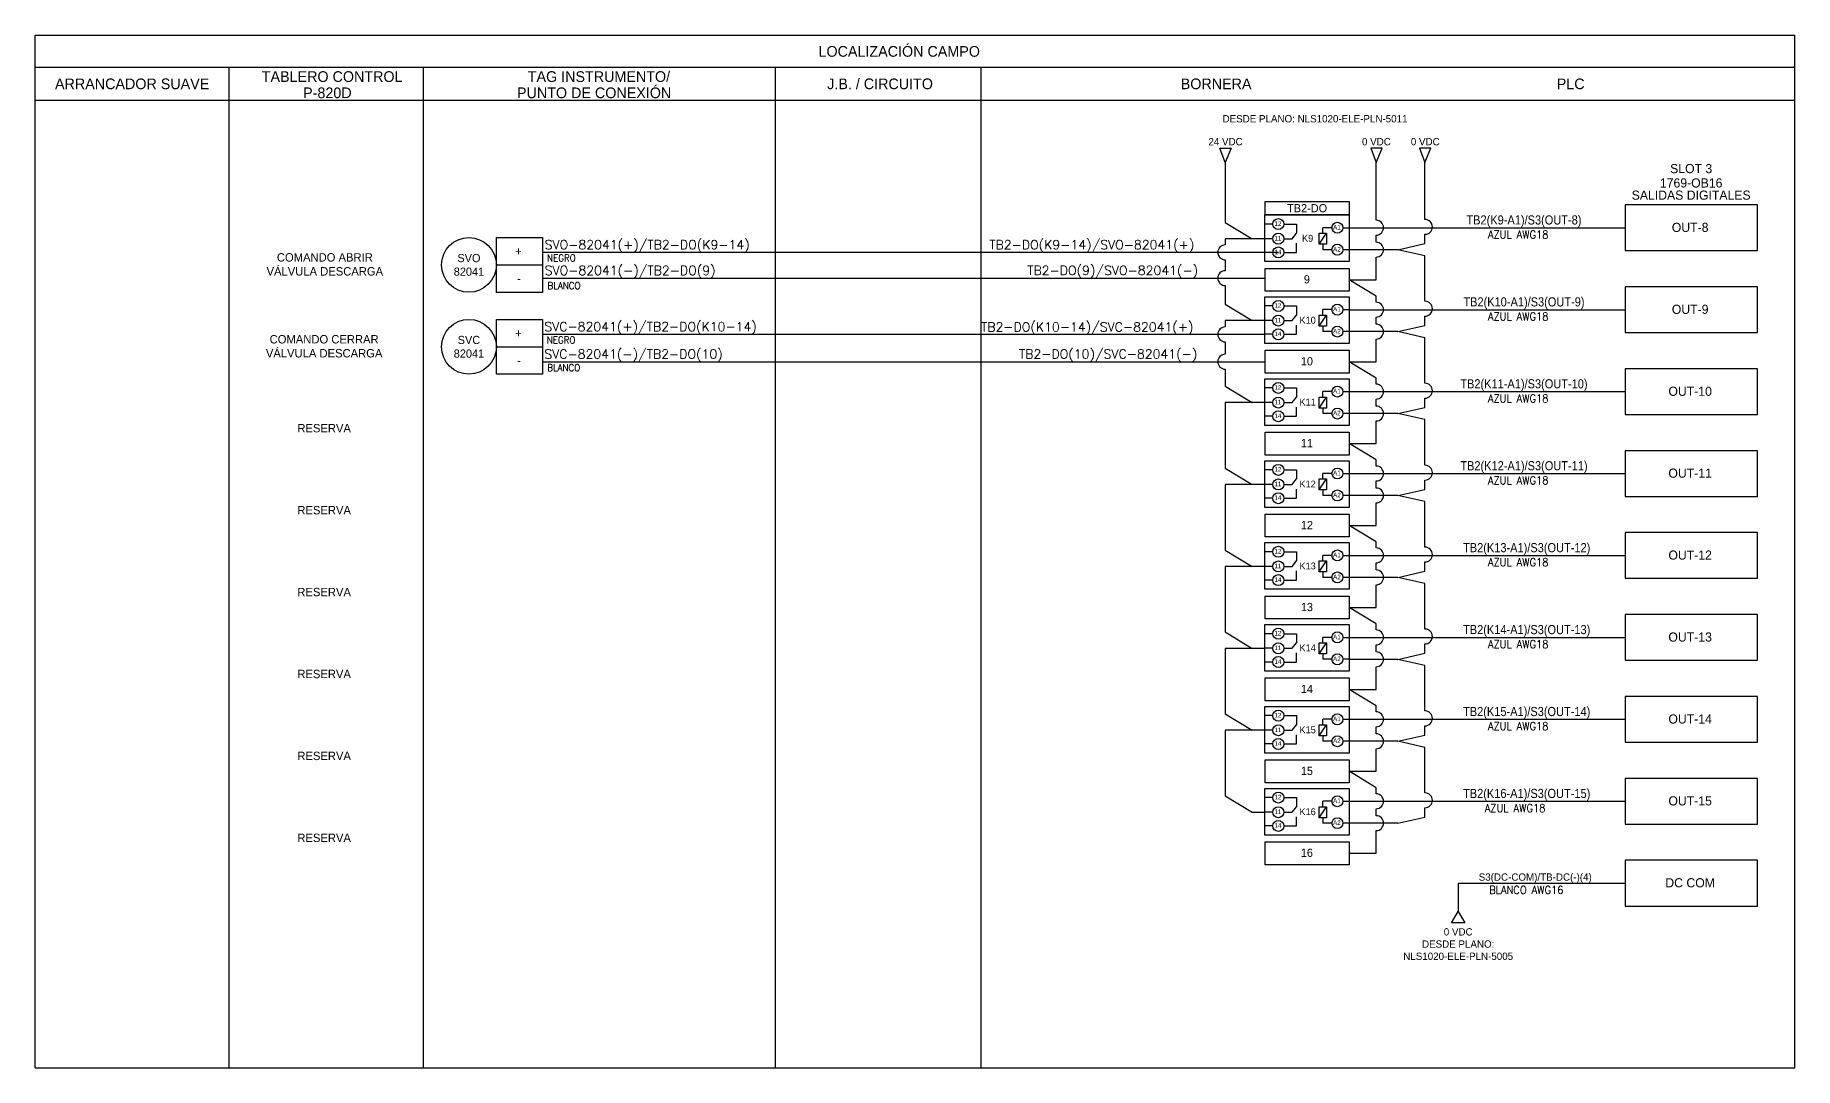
# Model space of a CAD drawing. Extents: x 4352 to 5089, y -353 to 153.
# Drawn here: x 4704.5 to 5089.3, y -352.7 to -126.9 of the extents above; entities that cross this region are included whole.
import ezdxf
from ezdxf.enums import TextEntityAlignment as Align

# ---------------------------------------------------------------- set-up
doc = ezdxf.new("R2010")
doc.units = 0
doc.header["$LTSCALE"] = 0.1
doc.header["$MEASUREMENT"] = 0
doc.layers.add('EL-componentes', color=7, linetype='Continuous', lineweight=20)
doc.layers.add('EL-titulos 3', color=7, linetype='Continuous', lineweight=20)
doc.styles.add('F1A', font='amir.shx')
doc.styles.add('ROMANS', font='romans.shx')

# ---------------------------------------------------------------- blocks, each defined once
blk = doc.blocks.new('RELÉ ELEC')
at = {"lineweight": 25}
for p, q in [((4978.89, 64.45), (4997.29, 64.45)), ((4983.01, 62.45), (4985.81, 62.45)), ((4985.81, 62.45), (4985.81, 60.45)), ((4991.52, 60.45), (4991.52, 61.65)), ((4993.52, 61.65), (4991.52, 61.65)), ((4983.01, 59.25), (4984.81, 59.25)), ((4984.81, 59.25), (4985.81, 60.45)), ((4985.81, 56.25), (4985.81, 58.25)), ((4990.72, 60.45), (4992.32, 60.45)), ((4990.72, 58.05), (4990.72, 60.45)), ((4990.72, 58.05), (4992.32, 60.45)), ((4992.32, 58.05), (4990.72, 58.05)), ((4991.52, 58.05), (4991.52, 56.85)), ((4992.32, 60.45), (4992.32, 58.05)), ((4983.01, 56.25), (4985.81, 56.25)), ((4993.52, 56.85), (4991.52, 56.85)), ((4997.29, 56.85), (4995.92, 56.85))]:
    blk.add_line(p, q, dxfattribs=at)
at = {"ltscale": 0.1}
for p, q in [((4980.61, 62.45), (4978.89, 62.45)), ((4995.92, 61.65), (4997.29, 61.65)), ((4980.61, 59.25), (4978.89, 59.25)), ((4980.61, 56.25), (4978.89, 56.25))]:
    blk.add_line(p, q, dxfattribs=at)
at = {"lineweight": 25}
blk.add_lwpolyline([(4997.29, 64.45), (4997.29, 54.25), (4978.89, 54.25), (4978.89, 64.45)], dxfattribs=at)
for centre in [(4981.81, 62.45), (4994.72, 61.65), (4981.81, 59.25), (4994.72, 56.85), (4981.81, 56.25)]:
    blk.add_circle(centre, 1.2, dxfattribs=at)
at = {"lineweight": 25, "style": 'F1A'}
for s, p in [('12', (4981.71, 62.55)), ('A1', (4994.62, 61.75)), ('11', (4981.71, 59.35)), ('14', (4981.71, 56.35)), ('A2', (4994.62, 56.95))]:
    blk.add_text(s, height=1, dxfattribs=at).set_placement(p, align=Align.MIDDLE_CENTER)

msp = doc.modelspace()

# ---------------------------------------------------------------- linework, layer by layer
at = {"lineweight": 25}
for p, q in [((4704.53, -126.91), (5089.26, -126.91)), ((4704.53, -352.75), (4704.53, -126.91)), ((5089.26, -352.75), (5089.26, -126.91)), ((5089.26, -134), (4704.53, -134)), ((4746.93, -352.75), (4746.93, -134)), ((4789.33, -134), (4789.33, -352.75)), ((4866.39, -352.75), (4866.39, -134)), ((4911.26, -134), (4911.26, -352.75)), ((4704.53, -141.1), (5089.26, -141.1)), ((4997.72, -167.39), (4997.72, -154.72)), ((5008.4, -167.2), (5008.4, -154.72)), ((4991.83, -169.02), (5052.2, -169.02)), ((4815.45, -171.16), (4815.45, -183.15)), ((4973.43, -171.42), (4964.73, -171.42)), ((4964.73, -171.42), (4964.73, -172.79)), ((4997.72, -172.19), (4997.72, -170.65)), ((4964.73, -176.05), (4964.73, -178.41)), ((5002.5, -173.82), (4991.83, -173.82)), ((4997.72, -180.4), (4997.72, -175.45)), ((4991.83, -180.4), (4997.72, -180.4)), ((4997.72, -183.98), (4991.83, -180.4)), ((4964.73, -181.66), (4964.73, -185.75)), ((4997.72, -185.31), (4997.72, -183.98)), ((4964.73, -185.75), (4970.63, -189.34)), ((4991.83, -186.94), (5052.2, -186.94)), ((4815.45, -189.07), (4815.45, -201.06)), ((5002.5, -191.74), (4991.83, -191.74)), ((4997.72, -190.11), (4997.72, -188.56)), ((4997.72, -198.31), (4997.72, -193.36)), ((4997.72, -201.9), (4991.83, -198.31)), ((4991.83, -198.31), (4997.72, -198.31)), ((4997.72, -203.23), (4997.72, -201.9)), ((4991.83, -204.85), (5052.2, -204.85)), ((4997.72, -208.03), (4997.72, -206.48)), ((5002.5, -209.65), (4991.83, -209.65)), ((4997.72, -216.23), (4997.72, -211.28)), ((4997.72, -219.81), (4991.83, -216.23)), ((4991.83, -216.23), (4997.72, -216.23)), ((4991.83, -222.77), (5052.2, -222.77)), ((4997.72, -221.14), (4997.72, -219.81)), ((4997.72, -225.94), (4997.72, -224.4)), ((5002.5, -227.57), (4991.83, -227.57)), ((4997.72, -234.15), (4997.72, -229.2)), ((4997.72, -237.73), (4991.83, -234.15)), ((4991.83, -234.15), (4997.72, -234.15)), ((4997.72, -239.06), (4997.72, -237.73)), ((4991.83, -240.69), (5052.2, -240.69)), ((4997.72, -243.86), (4997.72, -242.32)), ((5002.5, -245.49), (4991.83, -245.49)), ((4997.72, -252.07), (4997.72, -247.12)), ((4997.72, -255.65), (4991.83, -252.07)), ((4991.83, -252.07), (4997.72, -252.07)), ((4997.72, -256.98), (4997.72, -255.65)), ((4991.83, -258.61), (5052.2, -258.61)), ((4997.72, -261.78), (4997.72, -260.23)), ((5002.5, -263.41), (4991.83, -263.41)), ((4997.72, -269.98), (4997.72, -265.03)), ((4997.72, -273.57), (4991.83, -269.98)), ((4991.83, -269.98), (4997.72, -269.98)), ((4991.83, -276.52), (5052.2, -276.52)), ((4997.72, -274.9), (4997.72, -273.57)), ((4997.72, -279.7), (4997.72, -278.15)), ((5002.5, -281.32), (4991.83, -281.32)), ((4997.72, -287.9), (4997.72, -282.95)), ((4997.72, -291.48), (4991.83, -287.9)), ((4991.83, -287.9), (4997.72, -287.9)), ((4997.72, -292.81), (4997.72, -291.48)), ((4991.83, -294.44), (5052.2, -294.44)), ((4997.72, -297.61), (4997.72, -296.07)), ((5002.5, -299.24), (4991.83, -299.24)), ((4997.72, -305.82), (4997.72, -300.87)), ((4991.83, -305.82), (4997.72, -305.82)), ((5015.66, -312.36), (5052.2, -312.36)), ((4704.53, -352.75), (5089.26, -352.75))]:
    msp.add_line(p, q, dxfattribs=at)
at = {"lineweight": 25, "ltscale": 0.1}
for p, q in [((4976.23, -174.42), (4815.45, -174.42)), ((4815.45, -180.04), (4973.43, -180.04)), ((5015.66, -312.36), (5015.66, -318.53))]:
    msp.add_line(p, q, dxfattribs=at)
at = {"lineweight": 25, "ltscale": 100}
msp.add_lwpolyline([(4966.04, -151.64), (4964.73, -154.72), (4963.54, -151.64), (4966.04, -151.64)], dxfattribs=at)
at = {"lineweight": 25}
for points in [[(4997.72, -154.72), (4999.03, -151.64), (4996.53, -151.64)], [(5008.4, -154.72), (5009.71, -151.64), (5007.21, -151.64)], [(5081.07, -164.02), (5052.2, -164.02), (5052.2, -174.01), (5081.07, -174.01)], [(5081.07, -181.94), (5052.2, -181.94), (5052.2, -191.93), (5081.07, -191.93)], [(5081.07, -199.86), (5052.2, -199.86), (5052.2, -209.85), (5081.07, -209.85)], [(5081.07, -217.78), (5052.2, -217.78), (5052.2, -227.77), (5081.07, -227.77)], [(5081.07, -235.69), (5052.2, -235.69), (5052.2, -245.69), (5081.07, -245.69)], [(5081.07, -253.61), (5052.2, -253.61), (5052.2, -263.6), (5081.07, -263.6)], [(5081.07, -271.53), (5052.2, -271.53), (5052.2, -281.52), (5081.07, -281.52)], [(5081.07, -289.45), (5052.2, -289.45), (5052.2, -299.44), (5081.07, -299.44)], [(5081.07, -307.36), (5052.2, -307.36), (5052.2, -317.36), (5081.07, -317.36)]]:
    msp.add_lwpolyline(points, close=True, dxfattribs=at)
for points in [[(4964.73, -154.72), (4964.73, -167.84), (4970.63, -171.42)], [(4815.45, -183.15), (4805.37, -183.15), (4805.37, -171.16)], [(4805.37, -171.16), (4815.45, -171.16)], [(4805.37, -177.15), (4815.45, -177.15)], [(4815.45, -201.06), (4805.37, -201.06), (4805.37, -189.07)], [(4805.37, -189.07), (4815.45, -189.07)], [(4973.43, -189.34), (4964.73, -189.34), (4964.73, -190.71)], [(4805.37, -195.06), (4815.45, -195.06)], [(4964.73, -193.97), (4964.73, -196.7)], [(4964.73, -199.95), (4964.73, -203.67), (4970.63, -207.25)], [(4973.43, -207.25), (4964.73, -207.25), (4964.73, -221.59), (4970.63, -225.17)], [(4973.43, -225.17), (4964.73, -225.17), (4964.73, -239.51), (4970.63, -243.09)], [(4973.43, -243.09), (4964.73, -243.09), (4964.73, -257.43), (4970.63, -261.01)], [(4973.43, -261.01), (4964.73, -261.01), (4964.73, -275.34), (4970.63, -278.92)], [(4973.43, -278.92), (4964.73, -278.92), (4964.73, -293.26), (4970.63, -296.84), (4973.43, -296.84)]]:
    msp.add_lwpolyline(points, dxfattribs=at)
msp.add_lwpolyline([(5002.5, -299.24), (5008.4, -297.91), (5008.4, -295.87, 1), (5008.4, -292.62), (5008.4, -282.66), (5002.5, -281.32), (5008.4, -279.99), (5008.4, -277.96, 1), (5008.4, -274.7), (5008.4, -264.74), (5002.5, -263.41), (5008.4, -262.07), (5008.4, -260.04, 1), (5008.4, -256.78), (5008.4, -246.82), (5002.5, -245.49), (5008.4, -244.16), (5008.4, -242.12, 1), (5008.4, -238.87), (5008.4, -228.91), (5002.5, -227.57), (5008.4, -226.24), (5008.4, -224.2, 1), (5008.4, -220.95), (5008.4, -210.99), (5002.5, -209.65), (5008.4, -208.32), (5008.4, -206.29, 1), (5008.4, -203.03), (5008.4, -193.07), (5002.5, -191.74), (5008.4, -190.4), (5008.4, -188.37, 1), (5008.4, -185.11), (5008.4, -175.15), (5002.5, -173.82), (5008.4, -172.49), (5008.4, -170.45, 1), (5008.4, -167.2), (5008.4, -161.27)], format="xyb", dxfattribs=at)
at = {"ltscale": 0.1}
for points in [[(4973.43, -177.9), (4991.83, -177.9), (4991.83, -182.89), (4973.43, -182.89)], [(4973.43, -195.82), (4991.83, -195.82), (4991.83, -200.81), (4973.43, -200.81)], [(4973.43, -213.73), (4991.83, -213.73), (4991.83, -218.73), (4973.43, -218.73)], [(4973.43, -231.65), (4991.83, -231.65), (4991.83, -236.65), (4973.43, -236.65)], [(4973.43, -249.57), (4991.83, -249.57), (4991.83, -254.56), (4973.43, -254.56)], [(4973.43, -267.49), (4991.83, -267.49), (4991.83, -272.48), (4973.43, -272.48)], [(4973.43, -285.4), (4991.83, -285.4), (4991.83, -290.4), (4973.43, -290.4)], [(4973.43, -303.32), (4991.83, -303.32), (4991.83, -308.32), (4973.43, -308.32)]]:
    msp.add_lwpolyline(points, close=True, dxfattribs=at)
at = {"lineweight": 25, "ltscale": 0.1}
for points in [[(4815.45, -192.31), (4973.43, -192.31)], [(4815.45, -198.33), (4973.43, -198.31)]]:
    msp.add_lwpolyline(points, dxfattribs=at)
at = {"lineweight": 25}
for centre in [(4799.37, -177.15), (4799.37, -195.06)]:
    msp.add_circle(centre, 5.99, dxfattribs=at)
for centre, start, end in [((4997.72, -169.02), 270, 90), ((4964.73, -174.42), 90, 270), ((4997.72, -173.82), 270, 90), ((4964.73, -180.04), 90, 270), ((4997.72, -186.94), 270, 90), ((4964.73, -192.34), 90, 270), ((4997.72, -191.74), 270, 90), ((4964.73, -198.33), 90, 270), ((4997.72, -204.85), 270, 90), ((4997.72, -209.65), 270, 90), ((4997.72, -222.77), 270, 90), ((4997.72, -227.57), 270, 90), ((4997.72, -240.69), 270, 90), ((4997.72, -245.49), 270, 90), ((4997.72, -258.61), 270, 90), ((4997.72, -263.41), 270, 90), ((4997.72, -276.52), 270, 90), ((4997.72, -281.32), 270, 90), ((4997.72, -294.44), 270, 90), ((4997.72, -299.24), 270, 90)]:
    msp.add_arc(centre, 1.63, start, end, dxfattribs=at)
at = {"layer": 'EL-componentes', "lineweight": 25}
msp.add_lwpolyline([(4991.83, -163.26), (4991.83, -166.22), (4973.43, -166.22), (4973.43, -163.26)], close=True, dxfattribs=at)
at = {"layer": 'EL-titulos 3', "lineweight": 25}
msp.add_lwpolyline([(5015.66, -318.53), (5017.11, -321.04), (5014.21, -321.04)], close=True, dxfattribs=at)

# ---------------------------------------------------------------- block references
for p in [(-5.47, -230.67), (-5.47, -248.58), (-5.47, -266.5), (-5.47, -284.42), (-5.47, -302.34), (-5.47, -320.25), (-5.47, -338.17), (-5.47, -356.09)]:
    msp.add_blockref('RELÉ ELEC', p)

# ---------------------------------------------------------------- texts
at = {"lineweight": 25, "style": 'F1A'}
for s, height, p in [('LOCALIZACIÓN CAMPO', 2.34, (4893.45, -130.45)), ('ARRANCADOR SUAVE', 2.34, (4725.73, -137.55)), ('TABLERO CONTROL', 2.34, (4769.46, -135.96)), ('P-820D', 2.34, (4768.42, -139.51)), ('PUNTO DE CONEXIÓN', 2.34, (4826.74, -139.51)), ('TAG INSTRUMENTO/', 2.34, (4827.79, -135.96)), ('J.B. / CIRCUITO', 2.34, (4889.26, -137.55)), ('BORNERA', 2.34, (4962.73, -137.55)), ('PLC', 2.34, (5040.26, -137.55)), ('TB2-DO', 1.787, (4982.63, -164.74)), ('K9', 1.5, (4982.74, -171.32)), ('+', 1.79, (4810.2, -174.15)), ('-', 1.79, (4810.34, -180.15)), ('9', 1.79, (4982.58, -180.3)), ('K10', 1.5, (4982.74, -189.24)), ('+', 1.79, (4810.2, -192.07)), ('-', 1.79, (4810.34, -198.06)), ('10', 1.787, (4982.58, -198.22)), ('K11', 1.5, (4982.74, -207.15)), ('11', 1.787, (4982.58, -216.13)), ('K12', 1.5, (4982.74, -225.07)), ('12', 1.787, (4982.58, -234.05)), ('K13', 1.5, (4982.74, -242.99)), ('13', 1.787, (4982.58, -251.97)), ('K14', 1.5, (4982.74, -260.91)), ('14', 1.787, (4982.58, -269.89)), ('K15', 1.5, (4982.74, -278.82)), ('15', 1.787, (4982.58, -287.8)), ('K16', 1.5, (4982.74, -296.74)), ('16', 1.787, (4982.58, -305.72))]:
    msp.add_text(s, height=height, dxfattribs=at).set_placement(p, align=Align.MIDDLE_CENTER)
at = {"lineweight": 25, "ltscale": 0.1, "style": 'F1A'}
for s, p in [('SLOT 3', (5066.6, -156.08)), ('SALIDAS DIGITALES', (5066.6, -161.89)), ('1769-OB16', (5066.6, -159.22)), ('OUT-8', (5066.38, -168.94)), ('OUT-9', (5066.38, -186.86)), ('OUT-10', (5066.38, -204.78)), ('OUT-11', (5066.38, -222.69)), ('OUT-12', (5066.38, -240.61)), ('OUT-13', (5066.38, -258.53)), ('OUT-14', (5066.38, -276.45)), ('OUT-15', (5066.38, -294.36)), ('DC COM', (5066.38, -312.28))]:
    msp.add_text(s, height=2, dxfattribs=at).set_placement(p, align=Align.MIDDLE_CENTER)
at = {"lineweight": 25, "ltscale": 0.1, "style": 'F1A', "width": 0.9}
for s, p in [('TB2(K9-A1)/S3(OUT-8)', (5030.04, -167.31)), ('TB2(K10-A1)/S3(OUT-9)', (5030.04, -185.23)), ('TB2(K11-A1)/S3(OUT-10)', (5030.04, -203.15)), ('TB2(K12-A1)/S3(OUT-11)', (5030.04, -221.07)), ('TB2(K13-A1)/S3(OUT-12)', (5030.64, -238.98)), ('TB2(K14-A1)/S3(OUT-13)', (5030.64, -256.9)), ('TB2(K15-A1)/S3(OUT-14)', (5030.64, -274.82)), ('TB2(K16-A1)/S3(OUT-15)', (5030.64, -292.74))]:
    msp.add_text(s, height=2, dxfattribs=at).set_placement(p, align=Align.MIDDLE_CENTER)
at = {"lineweight": 25, "style": 'ROMANS'}
for s, p in [('SVO-82041(+)/TB2-DO(K9-14)', (4815.93, -173.73)), ('TB2-DO(K9-14)/SVO-82041(+)', (4913.14, -173.74)), ('TB2-DO(9)/SVO-82041(-)', (4921.43, -179.35)), ('SVO-82041(-)/TB2-DO(9)', (4815.93, -179.36)), ('SVC-82041(+)/TB2-DO(K10-14)', (4815.86, -191.64)), ('TB2-DO(K10-14)/SVC-82041(+)', (4911.33, -191.72)), ('SVC-82041(-)/TB2-DO(10)', (4815.86, -197.65)), ('TB2-DO(10)/SVC-82041(-)', (4919.62, -197.63))]:
    msp.add_text(s, height=2, dxfattribs=at).set_placement(p)
at = {"lineweight": 25, "style": 'ROMANS', "width": 0.9}
for s, p in [('AZUL AWG18', (5022.16, -171.39)), ('AZUL AWG18', (5022.16, -189.3)), ('AZUL AWG18', (5022.16, -207.22)), ('AZUL AWG18', (5022.16, -225.14)), ('AZUL AWG18', (5022.16, -243.06)), ('AZUL AWG18', (5022.16, -260.97)), ('AZUL AWG18', (5022.16, -278.89)), ('AZUL AWG18', (5021.48, -296.81)), ('BLANCO AWG16', (5022.46, -314.73))]:
    msp.add_text(s, height=1.75, dxfattribs=at).set_placement(p)
for s, p in [('NEGRO', (4822.71, -176.43)), ('BLANCO', (4823.76, -182.47)), ('NEGRO', (4822.64, -194.34)), ('BLANCO', (4823.7, -200.38))]:
    msp.add_text(s, height=1.544, dxfattribs=at).set_placement(p, align=Align.RIGHT)
at = {"lineweight": 25, "ltscale": 0.1, "attachment_point": 5, "style": 'F1A'}
for s, insert, char_height, width in [('{\\fAller|b0|i0|c0|p0;\\H0.91667x;\\C256;COMANDO ABRIR\\PVÁLVULA DESCARGA}', (4767.86, -177.04), 2, 37.0733), ('SVO\\P82041', (4799.37, -177.15), 1.787, 34.1222), ('{\\fAller|b0|i0|c0|p0;\\H0.91667x;\\C256;COMANDO CERRAR\\PVÁLVULA DESCARGA}', (4767.71, -194.95), 2, 37.0733), ('SVC\\P82041', (4799.37, -195.06), 1.787, 34.1222), ('{\\fAller|b0|i0|c0|p0;\\H0.91667x;\\C256;RESERVA}', (4767.71, -212.87), 2, 37.0733), ('{\\fAller|b0|i0|c0|p0;\\H0.91667x;\\C256;RESERVA}', (4767.71, -230.79), 2, 37.0733), ('{\\fAller|b0|i0|c0|p0;\\H0.91667x;\\C256;RESERVA}', (4767.71, -248.71), 2, 37.0733), ('{\\fAller|b0|i0|c0|p0;\\H0.91667x;\\C256;RESERVA}', (4767.71, -266.62), 2, 37.0733), ('{\\fAller|b0|i0|c0|p0;\\H0.91667x;\\C256;RESERVA}', (4767.71, -284.54), 2, 37.0733), ('{\\fAller|b0|i0|c0|p0;\\H0.91667x;\\C256;RESERVA}', (4767.71, -302.46), 2, 37.0733)]:
    msp.add_mtext(s, dxfattribs=dict(at, insert=insert, char_height=char_height, width=width))
at = {"layer": 'EL-titulos 3', "lineweight": 25, "style": 'F1A'}
for s, p in [('24 VDC', (4964.79, -150.99)), ('0 VDC', (4997.78, -150.99)), ('0 VDC', (5008.46, -150.99)), ('S3(DC-COM)/TB-DC(-)(4)', (5032.51, -311.83))]:
    msp.add_text(s, height=1.6, dxfattribs=at).set_placement(p, align=Align.CENTER)
at = {"layer": 'EL-titulos 3', "lineweight": 25, "char_height": 1.6, "attachment_point": 2, "style": 'F1A'}
for s, insert, width in [('DESDE PLANO: NLS1020-ELE-PLN-5011', (4984.36, -144.38), 57.8658), ('0 VDC\\PDESDE PLANO: NLS1020-ELE-PLN-5005 ', (5015.66, -322.21), 36.4521)]:
    msp.add_mtext(s, dxfattribs=dict(at, insert=insert, width=width))

doc.saveas('drawing.dxf')
